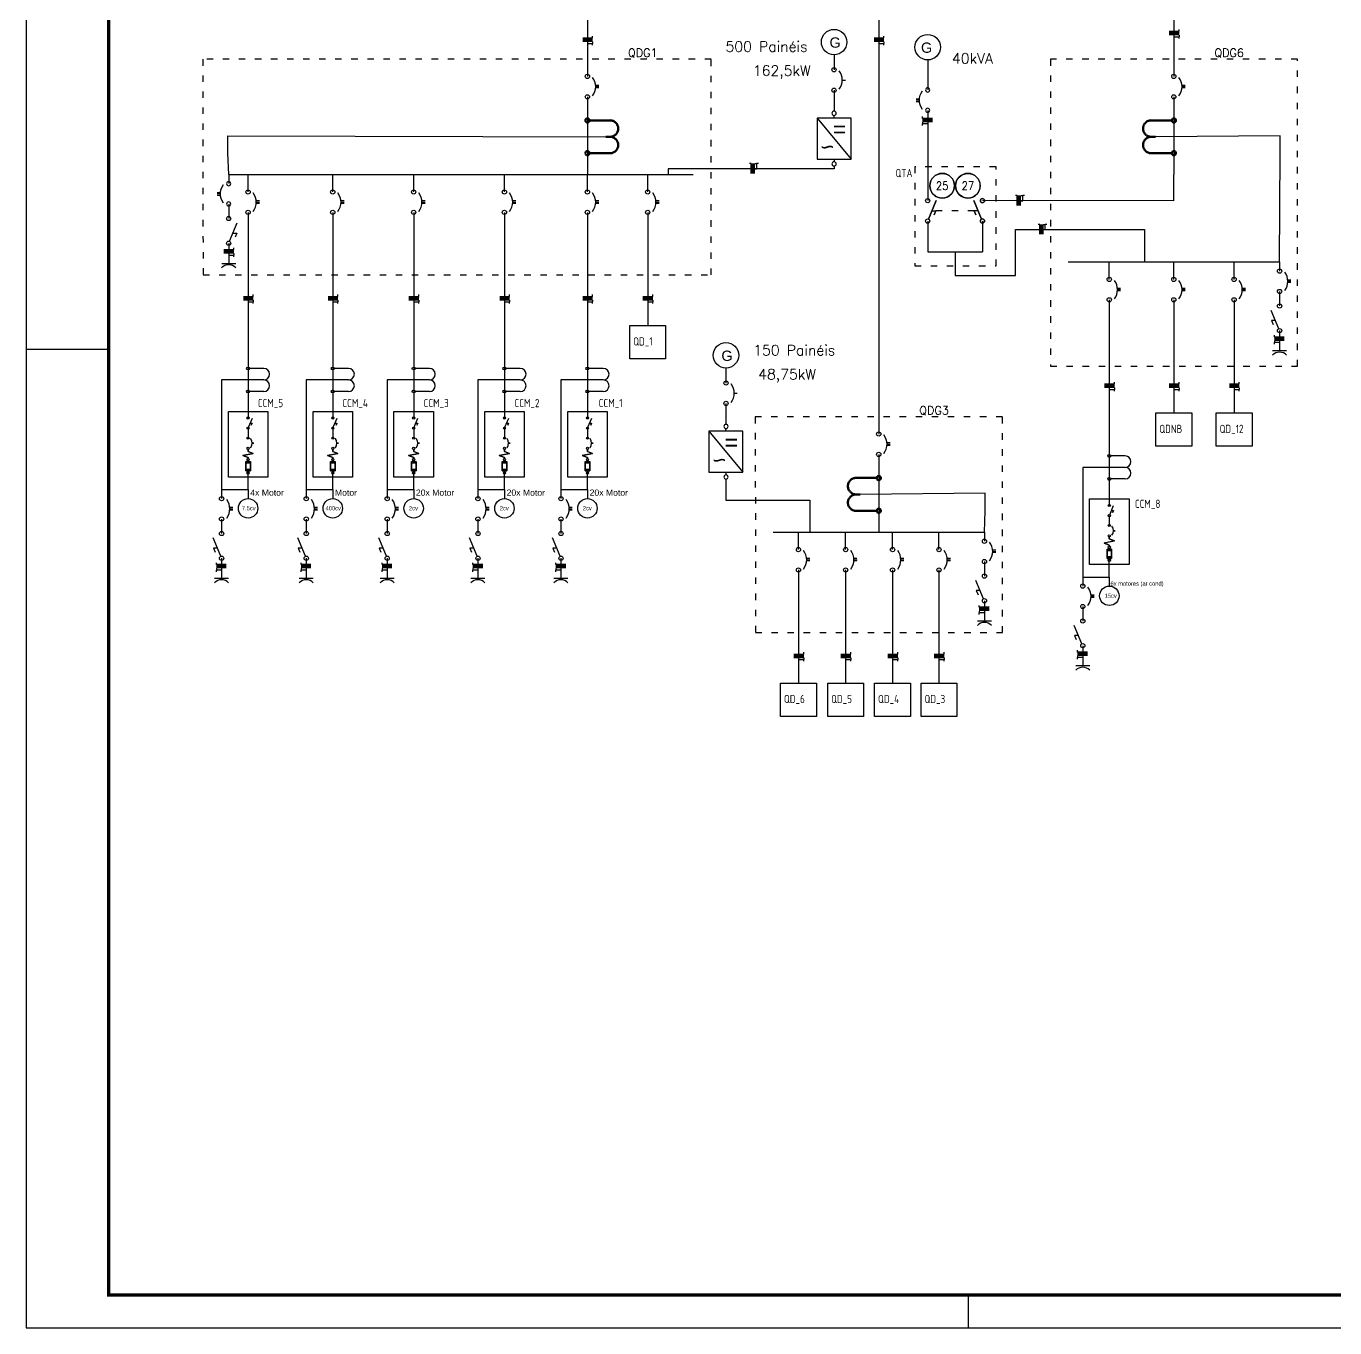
# Model space of a CAD drawing. Header units: millimetres. Extents: x -263 to 410, y 638 to 1114.
# Drawn here: x -263 to 54.7, y 638.4 to 954.5 of the extents above; entities that cross this region are included whole.
import ezdxf
from ezdxf.enums import TextEntityAlignment as Align

# ---------------------------------------------------------------- set-up
doc = ezdxf.new("R2010")
doc.units = ezdxf.units.MM
doc.linetypes.add('ACAD_ISO02W100', pattern=[15, 12, -3])
doc.linetypes.add('ACAD_ISO03W100', pattern=[30, 12, -18])
doc.layers.add('Alimentadores', color=7, linetype='Continuous', lineweight=25)
doc.layers.add('Componentes', color=150, linetype='Continuous', lineweight=30)
for name, color, linetype in [('ARQ-FOLHA', 7, 'Continuous'), ('DESC', 250, 'Continuous'), ('SYMS', 245, 'Continuous')]:
    doc.layers.add(name, color=color, linetype=linetype)
doc.styles.get("Standard").update_dxf_attribs({"font": 'arial.ttf'})
doc.styles.add('WD', font='romans.shx')
doc.styles.add('WD_IEC', font='isocp2.shx', dxfattribs={"width": 0.9, "height": 4})

# ---------------------------------------------------------------- blocks, each defined once
blk = doc.blocks.new('FOLHA A1')
at = {"layer": 'ARQ-FOLHA'}
for p, q in [((0, 0), (0, -594)), ((0, -297), (25, -297)), ((286, -594), (286, -584)), ((0, -594), (841, -594))]:
    blk.add_line(p, q, dxfattribs=at)
at = {"layer": 'ARQ-FOLHA', "const_width": 1}
blk.add_lwpolyline([(25, -10), (25, -584), (831, -584), (831, -10), (25, -10)], dxfattribs=at)
blk = doc.blocks.new('FIOS')
at = {"layer": 'Alimentadores', "linetype": 'Continuous'}
for p, q in [((-1.15, 0), (1.26, 0)), ((0, 0), (0, -1.34)), ((1.26, 0), (1.26, 0.43)), ((-1.15, -0.24), (1.26, -0.24)), ((-1.15, -0.52), (1.26, -0.52)), ((-1.15, -0.81), (1.26, -0.81)), ((0, -1.34), (1.26, -1.34)), ((1.26, -0.93), (1.26, -1.34)), ((1.26, -1.75), (1.26, -1.34))]:
    blk.add_line(p, q, dxfattribs=at)
blk = doc.blocks.new('DISJUNTOR')
at = {"layer": 'Componentes', "linetype": 'Continuous'}
blk.add_line((228.84, 936.52), (229.58, 936.52), dxfattribs=at)
for centre in [(226.82, 939), (226.82, 934.05)]:
    blk.add_circle(centre, 0.514, dxfattribs=at)
blk.add_arc((225.08, 936.52), 3.74, 323.1301, 36.8699, dxfattribs=at)
blk = doc.blocks.new('B2')
at = {"layer": 'Componentes', "linetype": 'ACAD_ISO02W100', "lineweight": 53}
for p, q in [((-1, 3.99), (3.97, 3.99)), ((0, 0), (-1, 0)), ((0, 0), (-1, 0)), ((-1, -3.99), (3.97, -3.99))]:
    blk.add_line(p, q, dxfattribs=at)
for centre in [(4.49, 3.97), (4.49, -3.97)]:
    blk.add_circle(centre, 0.514, dxfattribs=at)
for centre in [(-1, 2), (-1, -2)]:
    blk.add_arc(centre, 2, 90, 270, dxfattribs=at)
blk = doc.blocks.new('HCB11ML')
for p, q in [((0, 0.173), (0, 0.126)), ((0.188, 0), (0.25, 0)), ((0.25, 0), (0.312, 0.156)), ((0.312, 0.156), (0.375, -0.156)), ((0.375, -0.156), (0.438, 0)), ((0.438, 0), (0.467, 0)), ((0.562, 0), (0.531, 0)), ((0.562, 0.07), (0.844, 0.07)), ((0.562, -0.07), (0.562, 0.07)), ((0.609, 0.07), (0.609, -0.07)), ((0.797, 0.07), (0.797, -0.07)), ((0.844, 0.07), (0.844, -0.07)), ((0.875, 0), (0.844, 0)), ((0.844, -0.07), (0.562, -0.07))]:
    blk.add_line(p, q)
for centre in [(-0.155, 0), (0.155, 0), (0.499, 0), (0.905, 0)]:
    blk.add_circle(centre, 0.0322)
blk.add_arc((0, -0.109), 0.234, 53.1301, 126.8699)
at = {"style": 'WD', "width": 0.7}
for tag, p in [('INST', (0, 0.826)), ('DESC1', (0, 0.5)), ('DESC2', (0, 0.344)), ('LOC', (0, 0.656)), ('RATING1', (0, -0.188)), ('XREF', (0, -0.344))]:
    blk.add_attdef(tag, text='', height=0.125, dxfattribs=at).set_placement(p, align=Align.CENTER)
at = {"style": 'WD'}
for tag, p in [('TAG1', (0, 0.188)), ('MISC', (0.688, 0.125))]:
    blk.add_attdef(tag, text='', height=0.125, dxfattribs=at).set_placement(p, align=Align.CENTER)
for tag, p, height, flags in [('X4TERM01', (-0.188, 0), 0.0125, 1), ('X2LINK', (0, 0.219), 0.01, 1), ('X8LINK', (0, 0), 0.01, 1), ('FAMILY', (0.205, 0.152), 0.01, 9), ('CONTACT', (0.205, 0.133), 0.01, 9), ('X1TERM02', (0.938, 0), 0.0125, 1)]:
    blk.add_attdef(tag, p, '', height=height, dxfattribs=dict(at, flags=flags))
at = {"linetype": 'Continuous', "style": 'WD', "flags": 9}
for tag, p in [('ASSYCODE', (0.219, 0.062)), ('MFG', (0.228, 0.089)), ('CAT', (0.23, 0.108))]:
    blk.add_attdef(tag, text='', height=0.01, dxfattribs=at).set_placement(p, align=Align.CENTER)
at = {"linetype": 'Continuous', "style": 'WD', "flags": 8}
blk.add_attdef('TERM01', text='', height=0.125, dxfattribs=at).set_placement((-0.25, -0.031), align=Align.TOP_RIGHT)
blk.add_attdef('TERM02', text='', height=0.125, dxfattribs=at).set_placement((1, -0.031), align=Align.TOP_LEFT)
blk = doc.blocks.new('HDS11')
for p, q in [((0.126, 0.013), (-0.156, 0.13)), ((0, 0.065), (0, 0.125)), ((0.062, 0.099), (0, 0.125))]:
    blk.add_line(p, q)
for centre in [(-0.155, 0), (0.155, 0)]:
    blk.add_circle(centre, 0.0322)
at = {"style": 'WD', "width": 0.7}
for tag, p in [('INST', (0, 0.625)), ('LOC', (0, 0.469)), ('RATING1', (0, 0.156)), ('XREF', (0, -0.236)), ('DESC1', (0, -0.406)), ('DESC2', (0, -0.562))]:
    blk.add_attdef(tag, text='', height=0.125, dxfattribs=at).set_placement(p, align=Align.CENTER)
at = {"style": 'WD'}
blk.add_attdef('TAG1', text='', height=0.125, dxfattribs=at).set_placement((0, 0.312), align=Align.CENTER)
for tag, p in [('X2LINK', (0, 0.438)), ('X8LINK', (0, -0.016))]:
    blk.add_attdef(tag, p, '', height=0.01, dxfattribs=at)
for tag, p, height, flags in [('X4TERM01', (-0.188, 0), 0.0125, 1), ('X1TERM02', (0.188, 0), 0.0125, 1), ('FAMILY', (0.206, 0.131), 0.01, 9), ('CONTACT', (0.206, 0.04), 0.01, 9)]:
    blk.add_attdef(tag, p, '', height=height, dxfattribs=dict(at, flags=flags))
at = {"linetype": 'Continuous', "style": 'WD', "flags": 9}
for tag, p in [('ASSYCODE', (0.219, 0.062)), ('MFG', (0.228, 0.089)), ('CAT', (0.23, 0.108))]:
    blk.add_attdef(tag, text='', height=0.01, dxfattribs=at).set_placement(p, align=Align.CENTER)
at = {"linetype": 'Continuous', "style": 'WD', "flags": 8}
blk.add_attdef('TERM01', text='', height=0.125, dxfattribs=at).set_placement((-0.25, -0.031), align=Align.TOP_RIGHT)
blk.add_attdef('TERM02', text='', height=0.125, dxfattribs=at).set_placement((0.25, -0.031), align=Align.TOP_LEFT)
blk = doc.blocks.new('HXF1PT')
for p, q in [((-0.25, 0.344), (-0.25, 0.032)), ((0, 0.344), (0, 0.281)), ((0.25, 0.344), (0.25, 0.032))]:
    blk.add_line(p, q)
for centre in [(-0.249, 0), (0.249, 0)]:
    blk.add_circle(centre, 0.0322)
for centre in [(-0.125, 0.344), (0.125, 0.344)]:
    blk.add_arc(centre, 0.125, 0, 180)
at = {"style": 'WD', "width": 0.7}
for tag, p in [('INST', (-0.388, 0.577)), ('DESC1', (-0.388, 0.252)), ('LOC', (-0.388, 0.408)), ('DESC2', (-0.388, 0.095))]:
    blk.add_attdef(tag, text='', height=0.125, dxfattribs=at).set_placement(p, align=Align.RIGHT)
at = {"style": 'WD'}
blk.add_attdef('TAG1', (0.368, 0.188), '', height=0.125, dxfattribs=at)
for tag, p, height, flags in [('X4TERM01', (-0.281, 0), 0.0125, 1), ('X1TERM02', (0.281, 0), 0.0125, 1), ('FAMILY', (0.304, 0.191), 0.01, 9), ('X8TERM01', (-0.249, -0.032), 0.0125, 1), ('X8TERM02', (0.249, -0.032), 0.0125, 1)]:
    blk.add_attdef(tag, p, '', height=height, dxfattribs=dict(at, flags=flags))
blk.add_attdef('TYPE', text='', height=0.125, dxfattribs=at).set_placement((0, 0.125), align=Align.CENTER)
at = {"linetype": 'Continuous', "style": 'WD', "flags": 9}
for tag, p in [('ASSYCODE', (0.329, 0.119)), ('MFG', (0.327, 0.143)), ('CAT', (0.329, 0.162))]:
    blk.add_attdef(tag, text='', height=0.01, dxfattribs=at).set_placement(p, align=Align.CENTER)
at = {"style": 'WD', "width": 0.7}
blk.add_attdef('RATING1', (0.368, 0.031), '', height=0.125, dxfattribs=at)
at = {"linetype": 'Continuous', "style": 'WD', "flags": 8}
for tag, p in [('TERM01', (-0.188, -0.031)), ('TERM02', (0.328, -0.031))]:
    blk.add_attdef(tag, text='', height=0.125, dxfattribs=at).set_placement(p, align=Align.TOP_LEFT)
blk = doc.blocks.new('inversor')
at = {"layer": 'Componentes', "linetype": 'Continuous'}
for p, q in [((4.13, -1.17), (-4.13, -11.12)), ((0, -1.17), (0, -0.51)), ((0, -11.12), (0, -11.77))]:
    blk.add_line(p, q, dxfattribs=at)
blk.add_lwpolyline([(-4.13, -1.17), (4.13, -1.17), (4.13, -11.12), (-4.13, -11.12)], close=True, dxfattribs=at)
for centre in [(0, 0), (0, -12.28)]:
    blk.add_circle(centre, 0.514, dxfattribs=at)
at = {"layer": 'Componentes', "linetype": 'Continuous', "char_height": 4, "attachment_point": 1}
for s, insert in [('=', (-2.95, -1.85)), ('~', (0, -6.14))]:
    blk.add_mtext_dynamic_manual_height_columns(s, width=7.7773, gutter_width=12.5, heights=[0], dxfattribs=dict(at, insert=insert))
blk = doc.blocks.new('HMO12')
blk.add_circle((0, 0), 0.188)
at = {"style": 'WD'}
for tag, width, p in [('INST', 0.7, (-0.026, 0.559)), ('LOC', 0.7, (-0.026, 0.39)), ('TAG1', 0.9, (-0.031, 0.234)), ('RATING1', 0.8, (0, 0))]:
    blk.add_attdef(tag, text='', height=0.125, dxfattribs=dict(at, width=width)).set_placement(p, align=Align.CENTER)
at = {"style": 'WD', "flags": 1}
for tag, p in [('X4TERM01', (-0.188, 0)), ('X1TERM02', (0.188, 0)), ('X0TERM03', (0.133, -0.133))]:
    blk.add_attdef(tag, p, '', height=0.0125, dxfattribs=at)
at = {"linetype": 'Continuous', "style": 'WD', "flags": 9}
blk.add_attdef('ASSYCODE', text='', height=0.01, dxfattribs=at).set_placement((0, 0.125), align=Align.CENTER)
at = {"style": 'WD', "flags": 9}
blk.add_attdef('FAMILY', text='', height=0.01, dxfattribs=at).set_placement((-0.005, 0.17), align=Align.CENTER)
at = {"linetype": 'Continuous', "style": 'WD', "flags": 1}
for tag, p in [('MFG', (0, 0.14)), ('CAT', (0, 0.159))]:
    blk.add_attdef(tag, text='', height=0.01, dxfattribs=at).set_placement(p, align=Align.MIDDLE)
at = {"style": 'WD'}
for tag, p, width in [('DESC1', (1.126, 0.046), 0.9), ('DESC2', (1.126, -0.11), 0.9), ('DESC3', (1.126, -0.266), 0.9), ('RATING3', (1.125, -0.423), 0.8), ('RATING4', (1.125, -0.579), 0.8), ('WDTAGALT', (1.125, -0.75), 0.7)]:
    blk.add_attdef(tag, p, '', height=0.125, dxfattribs=dict(at, width=width))
at = {"linetype": 'Continuous', "style": 'WD'}
blk.add_attdef('TERM01', text='', height=0.125, dxfattribs=at).set_placement((-0.231, -0.035), align=Align.TOP_RIGHT)
at = {"style": 'WD', "width": 0.8}
blk.add_attdef('RATING2', text='', height=0.125, dxfattribs=at).set_placement((0.001, -0.016), align=Align.TOP_CENTER)
at = {"linetype": 'Continuous', "style": 'WD'}
for tag, p in [('TERM02', (0.231, -0.035)), ('TERM03', (0.062, -0.219))]:
    blk.add_attdef(tag, text='', height=0.125, dxfattribs=at).set_placement(p, align=Align.TOP_LEFT)

msp = doc.modelspace()

# ---------------------------------------------------------------- linework, layer by layer
at = {"ltscale": 0.13}
for p, q in [((-44.12, 919.59), (-44.12, 912.1)), ((-44.12, 907.14), (-44.12, 899.64)), ((-30.82, 907.14), (-30.82, 899.64)), ((-44.12, 899.64), (-30.82, 899.64)), ((-37.47, 899.64), (-37.47, 896.32)), ((-209.11, 860.91), (-209.11, 859.32)), ((-188.55, 860.91), (-188.55, 859.32)), ((-168.9, 860.91), (-168.9, 859.32)), ((-146.87, 860.91), (-146.87, 859.32)), ((-126.72, 860.91), (-126.72, 859.32)), ((-209.11, 856.84), (-209.11, 855.24)), ((-209.11, 855.24), (-209.11, 854.45)), ((-188.55, 856.84), (-188.55, 855.24)), ((-188.55, 855.24), (-188.55, 854.45)), ((-168.9, 856.84), (-168.9, 855.24)), ((-168.9, 855.24), (-168.9, 854.45)), ((-146.87, 856.84), (-146.87, 855.24)), ((-146.87, 855.24), (-146.87, 854.45)), ((-126.72, 856.84), (-126.72, 855.24)), ((-126.72, 855.24), (-126.72, 854.45)), ((-0.02, 839.68), (-0.02, 838.08)), ((-0.02, 835.6), (-0.02, 834.01)), ((-0.02, 834.01), (-0.02, 833.21))]:
    msp.add_line(p, q, dxfattribs=at)
at = {"linetype": 'ACAD_ISO03W100', "ltscale": 0.13}
msp.add_line((-32.82, 909.62), (-42.13, 909.62), dxfattribs=at)
for points in [[(-220.05, 894.07), (-96.66, 894.07), (-96.69, 946.41), (-220.07, 946.41)], [(-14.3, 871.92), (45.7, 871.92), (45.67, 946.41), (-14.33, 946.41)], [(-27.53, 920.33), (-47.27, 920.3), (-47.27, 896.23), (-27.53, 896.26)], [(-85.94, 807.26), (-25.94, 807.26), (-25.97, 859.59), (-85.97, 859.59)]]:
    msp.add_lwpolyline(points, close=True, dxfattribs=at)
at = {"ltscale": 0.13}
for points in [[(-213.89, 860.91), (-204.32, 860.91), (-204.32, 844.95), (-213.89, 844.95)], [(-193.34, 860.91), (-183.76, 860.91), (-183.76, 844.95), (-193.34, 844.95)], [(-173.69, 860.91), (-164.11, 860.91), (-164.11, 844.95), (-173.69, 844.95)], [(-151.66, 860.91), (-142.08, 860.91), (-142.08, 844.95), (-151.66, 844.95)], [(-131.5, 860.91), (-121.93, 860.91), (-121.93, 844.95), (-131.5, 844.95)], [(-4.81, 839.68), (4.76, 839.68), (4.76, 823.72), (-4.81, 823.72)]]:
    msp.add_lwpolyline(points, close=True, dxfattribs=at)
at = {"layer": 'Alimentadores', "linetype": 'Continuous'}
for p, q in [((-126.72, 960.52), (-126.72, 942.26)), ((-56, 960.52), (-56, 855.44)), ((15.64, 960.52), (15.65, 942.26)), ((-66.84, 947.5), (-66.84, 943.86)), ((-44.12, 946.26), (-44.12, 938.98)), ((-126.72, 937.3), (-126.72, 923.63)), ((-123.96, 940.08), (-124.73, 940.08)), ((-123.96, 939.48), (-124.73, 939.48)), ((-66.84, 938.9), (-66.84, 933.83)), ((15.65, 937.3), (15.65, 918.44)), ((18.4, 940.08), (17.63, 940.08)), ((18.4, 939.48), (17.63, 939.48)), ((-46.88, 936.8), (-46.1, 936.8)), ((-46.88, 936.2), (-46.1, 936.2)), ((-44.12, 934.02), (-44.12, 926.98)), ((-214, 923.63), (-214, 927.87)), ((-214, 927.82), (-121.23, 927.6)), ((41.49, 927.87), (11.16, 927.6)), ((41.49, 923.63), (41.49, 927.87)), ((-44.12, 926.98), (-44.12, 919.59)), ((-213.82, 918.44), (-214, 923.63)), ((-126.72, 923.63), (-126.72, 918.44)), ((41.31, 897.21), (41.49, 923.63)), ((-213.82, 918.44), (-213.82, 916.23)), ((-209.11, 914.21), (-209.11, 918.44)), ((-188.55, 914.21), (-188.55, 918.44)), ((-168.9, 914.21), (-168.9, 918.44)), ((-146.87, 914.21), (-146.87, 918.44)), ((-126.72, 914.21), (-126.72, 918.44)), ((-112.09, 914.21), (-112.09, 918.44)), ((-66.84, 919.84), (-107.1, 919.84)), ((-107.1, 919.84), (-107.1, 918.44)), ((-66.84, 920.52), (-66.84, 919.84)), ((15.65, 912.07), (15.65, 918.44)), ((-216.58, 914.05), (-215.8, 914.05)), ((-216.58, 913.45), (-215.8, 913.45)), ((-206.35, 912.03), (-207.12, 912.03)), ((-185.79, 912.03), (-186.57, 912.03)), ((-166.14, 912.03), (-166.91, 912.03)), ((-144.11, 912.03), (-144.89, 912.03)), ((-123.96, 912.03), (-124.73, 912.03)), ((-109.33, 912.03), (-110.11, 912.03)), ((15.65, 912.07), (-30.82, 912.1)), ((-213.82, 911.28), (-213.82, 907.76)), ((-209.11, 909.25), (-209.11, 870.98)), ((-206.35, 911.43), (-207.12, 911.43)), ((-188.55, 909.25), (-188.55, 870.98)), ((-185.79, 911.43), (-186.57, 911.43)), ((-168.9, 909.25), (-168.9, 870.98)), ((-166.14, 911.43), (-166.91, 911.43)), ((-146.87, 909.25), (-146.87, 870.98)), ((-144.11, 911.43), (-144.89, 911.43)), ((-126.72, 909.25), (-126.72, 870.98)), ((-123.96, 911.43), (-124.73, 911.43)), ((-112.09, 909.25), (-112.09, 881.78)), ((-109.33, 911.43), (-110.11, 911.43)), ((-22.78, 893.91), (-22.78, 905.07)), ((-22.78, 905.07), (8.51, 905.07)), ((8.51, 905.07), (8.51, 897.21)), ((-213.82, 901.77), (-213.82, 896.86)), ((-37.47, 896.32), (-37.47, 893.91)), ((-0.02, 892.97), (-0.02, 897.21)), ((15.65, 892.97), (15.65, 897.21)), ((30.27, 892.97), (30.27, 897.21)), ((41.31, 897.21), (41.31, 895)), ((-37.47, 893.91), (-22.78, 893.91)), ((44.07, 892.82), (43.3, 892.82)), ((2.73, 890.79), (1.96, 890.79)), ((2.73, 890.19), (1.96, 890.19)), ((18.4, 890.79), (17.63, 890.79)), ((18.4, 890.19), (17.63, 890.19)), ((33.03, 890.79), (32.25, 890.79)), ((33.03, 890.19), (32.25, 890.19)), ((41.31, 890.04), (41.31, 886.52)), ((44.07, 892.22), (43.3, 892.22)), ((-0.02, 888.01), (-0.02, 849.75)), ((15.65, 888.01), (15.65, 860.54)), ((30.27, 888.01), (30.27, 860.54)), ((41.31, 880.53), (41.31, 875.62)), ((-209.11, 871.34), (-209.11, 860.91)), ((-188.55, 871.34), (-188.55, 860.91)), ((-168.9, 871.34), (-168.9, 860.91)), ((-146.87, 871.34), (-146.87, 860.91)), ((-126.72, 871.34), (-126.72, 860.91)), ((-93.09, 871.46), (-93.09, 867.82)), ((-205.96, 868.56), (-215.54, 868.56)), ((-215.54, 868.56), (-215.54, 841.96)), ((-185.41, 868.56), (-194.99, 868.56)), ((-194.99, 868.56), (-194.99, 841.96)), ((-165.76, 868.56), (-175.33, 868.56)), ((-175.33, 868.56), (-175.33, 841.96)), ((-143.73, 868.56), (-153.3, 868.56)), ((-153.3, 868.56), (-153.3, 841.96)), ((-123.57, 868.56), (-133.15, 868.56)), ((-133.15, 868.56), (-133.15, 841.96)), ((-93.09, 862.87), (-93.09, 857.79)), ((-53.24, 853.26), (-54.01, 853.26)), ((-53.24, 852.66), (-54.01, 852.66)), ((-55.99, 850.48), (-55.99, 831.62)), ((-0.02, 850.11), (-0.02, 839.68)), ((-209.11, 841.96), (-209.11, 845.98)), ((-188.55, 841.96), (-188.55, 845.98)), ((-168.9, 841.96), (-168.9, 845.98)), ((-146.87, 841.96), (-146.87, 845.98)), ((-126.72, 841.96), (-126.72, 845.98)), ((3.12, 847.33), (-6.46, 847.33)), ((-6.46, 847.33), (-6.46, 820.72)), ((-215.54, 841.96), (-209.11, 841.96)), ((-215.54, 841.96), (-215.54, 839.75)), ((-209.11, 841.96), (-209.11, 839.75)), ((-194.99, 841.96), (-188.55, 841.96)), ((-194.99, 841.96), (-194.99, 839.75)), ((-188.55, 841.96), (-188.55, 839.75)), ((-175.33, 841.96), (-168.9, 841.96)), ((-175.33, 841.96), (-175.33, 839.75)), ((-168.9, 841.96), (-168.9, 839.75)), ((-153.3, 841.96), (-146.87, 841.96)), ((-153.3, 841.96), (-153.3, 839.75)), ((-146.87, 841.96), (-146.87, 839.75)), ((-133.15, 841.96), (-126.72, 841.96)), ((-133.15, 841.96), (-133.15, 839.75)), ((-126.72, 841.96), (-126.72, 839.75)), ((-93.09, 844.48), (-93.09, 843.8)), ((-93.09, 843.8), (-93.09, 839.37)), ((-93.09, 839.37), (-72.72, 839.37)), ((-72.72, 839.37), (-72.72, 831.62)), ((-30.14, 841.05), (-60.48, 840.78)), ((-30.14, 836.81), (-30.14, 841.05)), ((-212.78, 837.57), (-213.56, 837.57)), ((-212.78, 836.97), (-213.56, 836.97)), ((-192.23, 837.57), (-193, 837.57)), ((-192.23, 836.97), (-193, 836.97)), ((-172.58, 837.57), (-173.35, 837.57)), ((-172.58, 836.97), (-173.35, 836.97)), ((-150.55, 837.57), (-151.32, 837.57)), ((-150.55, 836.97), (-151.32, 836.97)), ((-130.39, 837.57), (-131.17, 837.57)), ((-130.39, 836.97), (-131.17, 836.97)), ((-30.33, 831.62), (-30.14, 836.81)), ((-215.54, 834.79), (-215.54, 831.28)), ((-194.99, 834.79), (-194.99, 831.28)), ((-175.33, 834.79), (-175.33, 831.28)), ((-153.3, 834.79), (-153.3, 831.28)), ((-133.15, 834.79), (-133.15, 831.28)), ((-75.48, 827.39), (-75.48, 831.62)), ((-64.03, 827.39), (-64.03, 831.62)), ((-52.64, 827.39), (-52.64, 831.62)), ((-41.37, 827.39), (-41.37, 831.62)), ((-30.33, 831.62), (-30.33, 829.41)), ((-27.57, 827.24), (-28.34, 827.24)), ((-27.57, 826.64), (-28.34, 826.64)), ((-215.54, 825.28), (-215.54, 820.37)), ((-194.99, 825.28), (-194.99, 820.37)), ((-175.33, 825.28), (-175.33, 820.37)), ((-153.3, 825.28), (-153.3, 820.37)), ((-133.15, 825.28), (-133.15, 820.37)), ((-72.73, 825.21), (-73.5, 825.21)), ((-72.73, 824.61), (-73.5, 824.61)), ((-61.28, 825.21), (-62.05, 825.21)), ((-61.28, 824.61), (-62.05, 824.61)), ((-49.89, 825.21), (-50.66, 825.21)), ((-49.89, 824.61), (-50.66, 824.61)), ((-38.61, 825.21), (-39.39, 825.21)), ((-38.61, 824.61), (-39.39, 824.61)), ((-30.33, 824.46), (-30.33, 820.94)), ((-0.02, 820.72), (-0.02, 824.75)), ((-75.48, 822.43), (-75.48, 794.96)), ((-64.03, 822.43), (-64.03, 794.96)), ((-52.64, 822.43), (-52.64, 794.96)), ((-41.37, 822.43), (-41.37, 794.96)), ((-6.46, 820.72), (-0.02, 820.72)), ((-6.46, 820.72), (-6.46, 818.51)), ((-0.02, 820.72), (-0.02, 818.51)), ((-30.33, 814.95), (-30.33, 810.04)), ((-6.46, 813.56), (-6.46, 810.04)), ((-3.7, 816.34), (-4.48, 816.34)), ((-3.7, 815.73), (-4.48, 815.73)), ((-6.46, 804.05), (-6.46, 799.14))]:
    msp.add_line(p, q, dxfattribs=at)
at = {"layer": 'Alimentadores', "linetype": 'Continuous', "lineweight": 30}
for p, q in [((-213.82, 918.44), (-101.05, 918.44)), ((-10.02, 897.21), (41.31, 897.21)), ((-81.66, 831.62), (-30.33, 831.62))]:
    msp.add_line(p, q, dxfattribs=at)
at = {"layer": 'Alimentadores', "linetype": 'Continuous'}
for points in [[(-116.45, 881.78), (-107.74, 881.78), (-107.74, 873.7), (-116.45, 873.7)], [(11.29, 860.54), (20, 860.54), (20, 852.47), (11.29, 852.47)], [(25.91, 860.54), (34.62, 860.54), (34.62, 852.47), (25.91, 852.47)], [(-79.84, 794.96), (-71.13, 794.96), (-71.13, 786.88), (-79.84, 786.88)], [(-68.39, 794.96), (-59.68, 794.96), (-59.68, 786.88), (-68.39, 786.88)], [(-57, 794.96), (-48.29, 794.96), (-48.29, 786.88), (-57, 786.88)], [(-45.72, 794.96), (-37.01, 794.96), (-37.01, 786.88), (-45.72, 786.88)]]:
    msp.add_lwpolyline(points, close=True, dxfattribs=at)
at = {"layer": 'Componentes', "linetype": 'Continuous'}
for p, q in [((-42.05, 912.11), (-43.92, 907.61)), ((-32.9, 912.11), (-31.02, 907.61)), ((-43.08, 909.62), (-42.13, 909.62)), ((-42.13, 909.62), (-42.54, 908.62)), ((-31.86, 909.62), (-32.82, 909.62)), ((-32.82, 909.62), (-32.4, 908.62)), ((-213.62, 902.24), (-211.76, 906.7)), ((-212.79, 904.23), (-211.84, 904.23)), ((-211.84, 904.23), (-212.25, 903.24)), ((-215.52, 896.86), (-212.12, 896.86)), ((41.11, 881), (39.25, 885.46)), ((40.28, 882.99), (39.33, 882.99)), ((39.33, 882.99), (39.74, 882)), ((43.01, 875.62), (39.61, 875.62)), ((-209, 857.07), (-208.07, 859.32)), ((-208.59, 858.08), (-208.11, 858.08)), ((-208.11, 858.08), (-208.32, 857.58)), ((-188.45, 857.07), (-187.51, 859.32)), ((-188.03, 858.08), (-187.55, 858.08)), ((-187.55, 858.08), (-187.76, 857.58)), ((-168.8, 857.07), (-167.86, 859.32)), ((-168.38, 858.08), (-167.9, 858.08)), ((-167.9, 858.08), (-168.11, 857.58)), ((-146.77, 857.07), (-145.83, 859.32)), ((-146.35, 858.08), (-145.87, 858.08)), ((-145.87, 858.08), (-146.08, 857.58)), ((-126.61, 857.07), (-125.68, 859.32)), ((-126.2, 858.08), (-125.72, 858.08)), ((-125.72, 858.08), (-125.93, 857.58)), ((-209.11, 851.21), (-209.11, 851.71)), ((-208.1, 853.21), (-207.73, 853.21)), ((-188.55, 851.21), (-188.55, 851.71)), ((-187.54, 853.21), (-187.17, 853.21)), ((-168.9, 851.21), (-168.9, 851.71)), ((-167.89, 853.21), (-167.52, 853.21)), ((-146.87, 851.21), (-146.87, 851.71)), ((-145.86, 853.21), (-145.49, 853.21)), ((-126.72, 851.21), (-126.72, 851.71)), ((-125.71, 853.21), (-125.34, 853.21)), ((-210.35, 850.21), (-207.86, 850.71)), ((-209.11, 849.72), (-210.35, 850.21)), ((-209.67, 848.72), (-209.67, 846.47)), ((-208.54, 848.72), (-209.67, 848.72)), ((-209.67, 848.72), (-209.67, 846.85)), ((-208.54, 848.34), (-209.67, 848.34)), ((-207.86, 850.71), (-209.11, 851.21)), ((-209.11, 849.48), (-209.11, 849.72)), ((-209.11, 848.97), (-209.11, 848.72)), ((-208.54, 846.47), (-208.54, 848.72)), ((-208.54, 846.85), (-208.54, 848.34)), ((-189.8, 850.21), (-187.3, 850.71)), ((-188.55, 849.72), (-189.8, 850.21)), ((-189.11, 848.72), (-189.11, 846.47)), ((-187.99, 848.72), (-189.11, 848.72)), ((-189.11, 848.72), (-189.11, 846.85)), ((-187.99, 848.34), (-189.11, 848.34)), ((-187.3, 850.71), (-188.55, 851.21)), ((-188.55, 849.48), (-188.55, 849.72)), ((-188.55, 848.97), (-188.55, 848.72)), ((-187.99, 846.47), (-187.99, 848.72)), ((-187.99, 846.85), (-187.99, 848.34)), ((-170.14, 850.21), (-167.65, 850.71)), ((-168.9, 849.72), (-170.14, 850.21)), ((-169.46, 848.72), (-169.46, 846.47)), ((-168.34, 848.72), (-169.46, 848.72)), ((-169.46, 848.72), (-169.46, 846.85)), ((-168.34, 848.34), (-169.46, 848.34)), ((-167.65, 850.71), (-168.9, 851.21)), ((-168.9, 849.48), (-168.9, 849.72)), ((-168.9, 848.97), (-168.9, 848.72)), ((-168.34, 846.47), (-168.34, 848.72)), ((-168.34, 846.85), (-168.34, 848.34)), ((-148.12, 850.21), (-145.62, 850.71)), ((-146.87, 849.72), (-148.12, 850.21)), ((-147.43, 848.72), (-147.43, 846.47)), ((-146.31, 848.72), (-147.43, 848.72)), ((-147.43, 848.72), (-147.43, 846.85)), ((-146.31, 848.34), (-147.43, 848.34)), ((-145.62, 850.71), (-146.87, 851.21)), ((-146.87, 849.48), (-146.87, 849.72)), ((-146.87, 848.97), (-146.87, 848.72)), ((-146.31, 846.47), (-146.31, 848.72)), ((-146.31, 846.85), (-146.31, 848.34)), ((-127.96, 850.21), (-125.47, 850.71)), ((-126.72, 849.72), (-127.96, 850.21)), ((-127.28, 848.72), (-127.28, 846.47)), ((-126.15, 848.72), (-127.28, 848.72)), ((-127.28, 848.72), (-127.28, 846.85)), ((-126.15, 848.34), (-127.28, 848.34)), ((-125.47, 850.71), (-126.72, 851.21)), ((-126.72, 849.48), (-126.72, 849.72)), ((-126.72, 848.97), (-126.72, 848.72)), ((-126.15, 846.47), (-126.15, 848.72)), ((-126.15, 846.85), (-126.15, 848.34)), ((-209.67, 846.85), (-208.54, 846.85)), ((-209.67, 846.47), (-208.54, 846.47)), ((-209.11, 846.24), (-209.11, 846.47)), ((-189.11, 846.85), (-187.99, 846.85)), ((-189.11, 846.47), (-187.99, 846.47)), ((-188.55, 846.24), (-188.55, 846.47)), ((-169.46, 846.85), (-168.34, 846.85)), ((-169.46, 846.47), (-168.34, 846.47)), ((-168.9, 846.24), (-168.9, 846.47)), ((-147.43, 846.85), (-146.31, 846.85)), ((-147.43, 846.47), (-146.31, 846.47)), ((-146.87, 846.24), (-146.87, 846.47)), ((-127.28, 846.85), (-126.15, 846.85)), ((-127.28, 846.47), (-126.15, 846.47)), ((-126.72, 846.24), (-126.72, 846.47)), ((0.08, 835.84), (1.01, 838.09)), ((0.5, 836.84), (0.97, 836.84)), ((0.97, 836.84), (0.77, 836.34)), ((-215.74, 825.75), (-217.6, 830.21)), ((-195.19, 825.75), (-197.05, 830.21)), ((-175.54, 825.75), (-177.4, 830.21)), ((-153.51, 825.75), (-155.37, 830.21)), ((-133.35, 825.75), (-135.21, 830.21)), ((-1.27, 828.98), (1.22, 829.48)), ((-0.02, 829.98), (-0.02, 830.48)), ((1.22, 829.48), (-0.02, 829.98)), ((0.99, 831.97), (1.36, 831.97)), ((-216.57, 827.74), (-217.52, 827.74)), ((-217.52, 827.74), (-217.11, 826.75)), ((-196.02, 827.74), (-196.97, 827.74)), ((-196.97, 827.74), (-196.55, 826.75)), ((-176.37, 827.74), (-177.31, 827.74)), ((-177.31, 827.74), (-176.9, 826.75)), ((-154.34, 827.74), (-155.29, 827.74)), ((-155.29, 827.74), (-154.87, 826.75)), ((-134.18, 827.74), (-135.13, 827.74)), ((-135.13, 827.74), (-134.72, 826.75)), ((-0.02, 828.48), (-1.27, 828.98)), ((-0.58, 827.48), (-0.58, 825.24)), ((0.54, 827.48), (-0.58, 827.48)), ((-0.58, 827.48), (-0.58, 825.61)), ((0.54, 827.11), (-0.58, 827.11)), ((-0.02, 828.25), (-0.02, 828.48)), ((-0.02, 827.73), (-0.02, 827.48)), ((0.54, 825.24), (0.54, 827.48)), ((0.54, 825.61), (0.54, 827.11)), ((-0.58, 825.61), (0.54, 825.61)), ((-0.58, 825.24), (0.54, 825.24)), ((-0.02, 825), (-0.02, 825.24)), ((-213.84, 820.37), (-217.24, 820.37)), ((-193.28, 820.37), (-196.69, 820.37)), ((-173.63, 820.37), (-177.03, 820.37)), ((-151.6, 820.37), (-155, 820.37)), ((-131.45, 820.37), (-134.85, 820.37)), ((-30.53, 815.42), (-32.39, 819.88)), ((-31.36, 817.41), (-32.31, 817.41)), ((-32.31, 817.41), (-31.89, 816.42)), ((-28.63, 810.04), (-32.03, 810.04)), ((-6.66, 804.52), (-8.52, 808.98)), ((-7.49, 806.51), (-8.44, 806.51)), ((-8.44, 806.51), (-8.03, 805.52)), ((-4.76, 799.14), (-8.16, 799.14))]:
    msp.add_line(p, q, dxfattribs=at)
at = {"layer": 'Componentes', "linetype": 'Continuous', "lineweight": 30}
for centre in [(-66.84, 950.59), (-44.12, 949.35), (-93.09, 874.55)]:
    msp.add_circle(centre, 3.09, dxfattribs=at)
at = {"layer": 'Componentes', "linetype": 'Continuous'}
for centre, radius in [((-40.59, 915.71), 2.99), ((-34.35, 915.71), 2.99), ((-44.12, 912.1), 0.514), ((-30.82, 912.1), 0.514), ((-213.82, 907.76), 0.514), ((-44.12, 907.14), 0.514), ((-30.82, 907.14), 0.514), ((-213.82, 901.77), 0.514), ((41.31, 886.52), 0.514), ((41.31, 880.53), 0.514), ((-209.11, 859.32), 0.257), ((-188.55, 859.32), 0.257), ((-168.9, 859.32), 0.257), ((-146.87, 859.32), 0.257), ((-126.72, 859.32), 0.257), ((-209.11, 856.84), 0.257), ((-209.11, 854.45), 0.257), ((-188.55, 856.84), 0.257), ((-188.55, 854.45), 0.257), ((-168.9, 856.84), 0.257), ((-168.9, 854.45), 0.257), ((-146.87, 856.84), 0.257), ((-146.87, 854.45), 0.257), ((-126.72, 856.84), 0.257), ((-126.72, 854.45), 0.257), ((-209.11, 851.97), 0.257), ((-188.55, 851.97), 0.257), ((-168.9, 851.97), 0.257), ((-146.87, 851.97), 0.257), ((-126.72, 851.97), 0.257), ((-209.11, 849.22), 0.257), ((-188.55, 849.22), 0.257), ((-168.9, 849.22), 0.257), ((-146.87, 849.22), 0.257), ((-126.72, 849.22), 0.257), ((-209.11, 845.98), 0.257), ((-188.55, 845.98), 0.257), ((-168.9, 845.98), 0.257), ((-146.87, 845.98), 0.257), ((-126.72, 845.98), 0.257), ((-209.11, 837.39), 2.36), ((-188.55, 837.39), 2.36), ((-168.9, 837.39), 2.36), ((-146.87, 837.39), 2.36), ((-126.72, 837.39), 2.36), ((-0.02, 838.08), 0.257), ((-0.02, 835.6), 0.257), ((-0.02, 833.21), 0.257), ((-215.54, 831.28), 0.514), ((-194.99, 831.28), 0.514), ((-175.33, 831.28), 0.514), ((-153.3, 831.28), 0.514), ((-133.15, 831.28), 0.514), ((-0.02, 830.73), 0.257), ((-0.02, 827.99), 0.257), ((-215.54, 825.28), 0.514), ((-194.99, 825.28), 0.514), ((-175.33, 825.28), 0.514), ((-153.3, 825.28), 0.514), ((-133.15, 825.28), 0.514), ((-0.02, 824.75), 0.257), ((-30.33, 820.94), 0.514), ((-0.02, 816.16), 2.36), ((-30.33, 814.95), 0.514), ((-6.46, 810.04), 0.514), ((-6.46, 804.05), 0.514)]:
    msp.add_circle(centre, radius, dxfattribs=at)
for centre, radius, start, end in [((-213.82, 894.19), 2.34, 43.3011, 136.6989), ((41.31, 872.96), 2.34, 43.3011, 136.6989), ((-209.98, 853.21), 1.87, 323.1301, 36.8699), ((-189.42, 853.21), 1.87, 323.1301, 36.8699), ((-169.77, 853.21), 1.87, 323.1301, 36.8699), ((-147.74, 853.21), 1.87, 323.1301, 36.8699), ((-127.59, 853.21), 1.87, 323.1301, 36.8699), ((-0.9, 831.97), 1.87, 323.1301, 36.8699), ((-215.54, 817.71), 2.34, 43.3011, 136.6989), ((-194.99, 817.71), 2.34, 43.3011, 136.6989), ((-175.33, 817.71), 2.34, 43.3011, 136.6989), ((-153.3, 817.71), 2.34, 43.3011, 136.6989), ((-133.15, 817.71), 2.34, 43.3011, 136.6989), ((-30.33, 807.37), 2.34, 43.3011, 136.6989), ((-6.46, 796.47), 2.34, 43.3011, 136.6989)]:
    msp.add_arc(centre, radius, start, end, dxfattribs=at)

# ---------------------------------------------------------------- block references
at = {"layer": 'Alimentadores', "linetype": 'Continuous'}
for p in [(15.64, 953.24), (-126.72, 951.61), (-56, 951.6), (-213.82, 900.21), (-209.11, 888.84), (-188.55, 888.84), (-168.9, 888.84), (-146.87, 888.84), (-126.72, 888.84), (-112.09, 888.84), (-0.02, 867.61), (15.65, 867.61), (30.27, 867.61), (-75.48, 802.02), (-64.03, 802.02), (-52.64, 802.02), (-41.37, 802.02)]:
    msp.add_blockref('FIOS', p, dxfattribs=at)
at = {"layer": 'Alimentadores', "linetype": 'Continuous', "xscale": -1}
for p in [(-44.12, 932.06), (41.31, 878.97), (-215.54, 823.72), (-194.99, 823.72), (-175.33, 823.72), (-153.3, 823.72), (-133.15, 823.72), (-30.33, 813.39), (-6.46, 802.49)]:
    msp.add_blockref('FIOS', p, dxfattribs=at)
at = {"layer": 'Alimentadores', "linetype": 'Continuous', "rotation": 90}
for p in [(-86.97, 919.84), (-22.36, 912.09), (-16.9, 905.07)]:
    msp.add_blockref('FIOS', p, dxfattribs=at)
at = {"layer": 'ARQ-FOLHA', "xscale": 0.8, "yscale": 0.8, "zscale": 0.8}
msp.add_blockref('FOLHA A1', (-262.98, 1113.63), dxfattribs=at)
at = {"layer": 'Componentes', "linetype": 'Continuous'}
for name, p in [('DISJUNTOR', (-293.67, 4.86)), ('DISJUNTOR', (-353.54, 3.25)), ('DISJUNTOR', (-211.18, 3.25)), ('B2', (11.16, 927.6)), ('DISJUNTOR', (-435.93, -24.8)), ('DISJUNTOR', (-415.37, -24.8)), ('DISJUNTOR', (-395.72, -24.8)), ('DISJUNTOR', (-373.69, -24.8)), ('DISJUNTOR', (-353.54, -24.8)), ('DISJUNTOR', (-338.91, -24.8)), ('DISJUNTOR', (-226.85, -46.03)), ('DISJUNTOR', (-211.18, -46.03)), ('DISJUNTOR', (-196.55, -46.03)), ('DISJUNTOR', (-185.51, -44.01)), ('DISJUNTOR', (-319.91, -71.18)), ('DISJUNTOR', (-282.81, -83.56)), ('B2', (-60.48, 840.78)), ('DISJUNTOR', (-442.36, -99.25)), ('DISJUNTOR', (-421.81, -99.25)), ('DISJUNTOR', (-402.16, -99.25)), ('DISJUNTOR', (-380.13, -99.25)), ('DISJUNTOR', (-359.97, -99.25)), ('DISJUNTOR', (-257.15, -109.59)), ('DISJUNTOR', (-302.31, -111.62)), ('DISJUNTOR', (-290.85, -111.62)), ('DISJUNTOR', (-279.46, -111.62)), ('DISJUNTOR', (-268.19, -111.62)), ('DISJUNTOR', (-233.28, -120.49))]:
    msp.add_blockref(name, p, dxfattribs=at)
at = {"layer": 'Componentes', "linetype": 'Continuous', "xscale": -1}
for name, p in [('DISJUNTOR', (182.7, -0.02)), ('B2', (-122.23, 927.6)), ('inversor', (-66.84, 933.31)), ('DISJUNTOR', (13, -22.77)), ('inversor', (-93.09, 857.27))]:
    msp.add_blockref(name, p, dxfattribs=at)
at = {"layer": 'Componentes', "xscale": 11.172, "yscale": 11.172, "zscale": 11.172, "rotation": 270}
for p in [(-209.11, 868.56), (-188.55, 868.56), (-168.9, 868.56), (-146.87, 868.56), (-126.72, 868.56), (-0.02, 847.33)]:
    msp.add_blockref('HXF1PT', p, dxfattribs=at)
at = {"layer": 'SYMS', "ltscale": 0.13}
ref = msp.add_blockref('HMO12', (-40.59, 915.71), dxfattribs=dict(at, xscale=-15.96, yscale=15.96, zscale=15.96))
ref.add_attrib('DESC1', '25', dxfattribs={"layer": 'DESC', "height": 1.995, "style": 'WD', "width": 0.9}).set_placement((-40.59, 915.71), align=Align.MIDDLE_CENTER)
ref = msp.add_blockref('HMO12', (-34.35, 915.71), dxfattribs=dict(at, xscale=-15.96, yscale=15.96, zscale=15.96))
ref.add_attrib('DESC1', '27', dxfattribs={"layer": 'DESC', "height": 1.995, "style": 'WD', "width": 0.9}).set_placement((-34.35, 915.71), align=Align.MIDDLE_CENTER)
at = {"layer": 'SYMS'}
for p, xscale, yscale, zscale, rotation in [((-44.12, 909.62), 15.96, 15.96, 15.96, 270), ((-30.82, 909.62), -15.96, 15.96, 15.96, 90), ((-209.11, 858.08), 7.98, 7.98, 7.98, 270), ((-188.55, 858.08), 7.98, 7.98, 7.98, 270), ((-168.9, 858.08), 7.98, 7.98, 7.98, 270), ((-146.87, 858.08), 7.98, 7.98, 7.98, 270), ((-126.72, 858.08), 7.98, 7.98, 7.98, 270), ((-0.02, 836.84), 7.98, 7.98, 7.98, 270)]:
    msp.add_blockref('HDS11', p, dxfattribs=dict(at, xscale=xscale, yscale=yscale, zscale=zscale, rotation=rotation))
at = {"layer": 'SYMS', "ltscale": 0.13, "xscale": 7.98, "yscale": 7.98, "zscale": 7.98, "rotation": 270}
for p in [(-209.11, 853.21), (-188.55, 853.21), (-168.9, 853.21), (-146.87, 853.21), (-126.72, 853.21), (-0.02, 831.97)]:
    msp.add_blockref('HCB11ML', p, dxfattribs=at)

# ---------------------------------------------------------------- texts
at = {"linetype": 'ACAD_ISO03W100', "ltscale": 0.13, "style": 'WD'}
for s, p in [('QDG1', (-109.7, 946.41)), ('QDG6', (32.66, 946.41)), ('QDG3', (-38.98, 859.59))]:
    msp.add_text(s, height=1.995, dxfattribs=at).set_placement(p, align=Align.BOTTOM_RIGHT)
at = {"ltscale": 0.13, "style": 'WD_IEC', "width": 0.9}
for s, p in [('QTA', (-51.94, 917.19)), ('QD_1', (-115.61, 876.32)), ('QDNB', (12.12, 855.09)), ('QD_12', (26.75, 855.09)), ('QD_6', (-79.01, 789.51)), ('QD_5', (-67.56, 789.51)), ('QD_4', (-56.17, 789.51)), ('QD_3', (-44.89, 789.51))]:
    msp.add_text(s, height=1.995, dxfattribs=at).set_placement(p, align=Align.BOTTOM_LEFT)
for s, p in [('CCM_5', (-200.59, 862.95)), ('CCM_4', (-180.03, 862.95)), ('CCM_3', (-160.38, 862.95)), ('CCM_2', (-138.35, 862.95)), ('CCM_1', (-118.2, 862.95)), ('CCM_8', (12.38, 838.49))]:
    msp.add_text(s, height=1.995, dxfattribs=at).set_placement(p, align=Align.MIDDLE_RIGHT)
at = {"layer": 'Alimentadores', "linetype": 'Continuous', "char_height": 2.5, "attachment_point": 1, "style": 'WD'}
for s, width, heights, insert in [('500 Painéis', 25.7821, [3.74], (-93.2, 950.76)), ('40kVA', 15.1437, [0], (-38.23, 947.88)), ('162,5kW', 15.1437, [0], (-86.57, 944.92)), ('150 Painéis', 25.7821, [3.74], (-86.48, 877.04)), ('48,75kW', 15.1437, [0], (-85.28, 871.2))]:
    msp.add_mtext_dynamic_manual_height_columns(s, width=width, gutter_width=12.5, heights=heights, dxfattribs=dict(at, insert=insert))
at = {"layer": 'Alimentadores', "linetype": 'Continuous'}
for s, width, heights, insert, char_height, attachment_point in [('G', 2.5, [0], (-67.95, 951.73), 2.5, 1), ('G', 2.5, [0], (-43.02, 950.49), 2.5, 3), ('G', 2.5, [0], (-94.2, 875.69), 2.5, 1), ('4x Motor', 10.6217, [1.4], (-208.58, 841.96), 1.5, 1), ('Motor', 10.6217, [1.4], (-188.02, 841.96), 1.5, 1), ('20x Motor', 10.6217, [1.4], (-168.37, 841.96), 1.5, 1), ('20x Motor', 10.6217, [1.4], (-146.34, 841.96), 1.5, 1), ('20x Motor', 10.6217, [1.4], (-126.19, 841.96), 1.5, 1), ('7.5cv', 2.9202, [0.831], (-210.63, 837.92), 1, 1), ('400cv', 2.9202, [0.831], (-190.3, 837.92), 1, 1), ('2cv', 2.9202, [0.831], (-170.04, 837.92), 1, 1), ('2cv', 2.9202, [0.831], (-148.01, 837.92), 1, 1), ('2cv', 2.9202, [0.831], (-127.85, 837.92), 1, 1), ('15cv', 2.9202, [0.831], (-1.16, 816.68), 1, 1), ('6x motores (ar cond)', 13.4625, [0.257], (0.26, 819.62), 1, 1)]:
    msp.add_mtext_dynamic_manual_height_columns(s, width=width, gutter_width=12.5, heights=heights, dxfattribs=dict(at, insert=insert, char_height=char_height, attachment_point=attachment_point))

doc.saveas('drawing.dxf')
